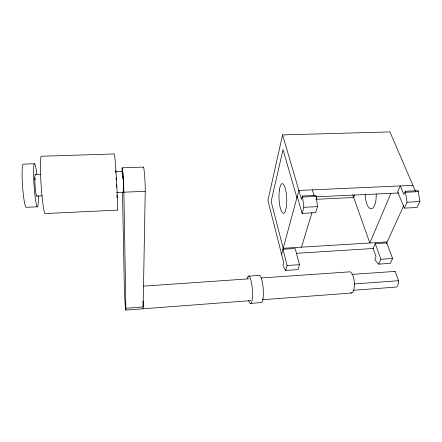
<?xml version="1.0" encoding="UTF-8"?>
<svg xmlns="http://www.w3.org/2000/svg" width="442" height="442" viewBox="0 0 442 442"><rect width="100%" height="100%" fill="white"/><g stroke="black" fill="none" stroke-linecap="round" stroke-linejoin="round"><path stroke-width="0.66" d="M143.153 167.512A13.962 0.901 87 0 1 144.528 174.363A13.962 0.901 87 0 1 145.23 191.298L143.142 306.969L125.871 308.273A11.354 0.32 86.5 0 1 125.235 305.091A11.354 0.32 86.5 0 1 124.373 289.444L122.467 191.751M394.325 271.344L395.098 271.394L398.557 280.709L398.463 282.521A7.928 3.243 84.8 0 1 396.126 287.079L353.473 290.278M415.557 191.463L389.943 131.904L282.576 134.915L267.907 200.458L283.764 262.775L283.024 265.41L283.283 266.421L285.709 270.432L297.996 269.598L299.521 264.675L295.14 248.503L282.946 249.255L287.123 265.498L285.709 270.432M281.593 254.249L298.886 190.447L412.938 185.375M297.228 196.563L302.096 213.37L315.643 212.674L317.516 206.629L316.058 195.358L302.422 195.988L301.494 199.32L282.576 134.915M302.096 213.37L303.836 207.304L302.422 195.988M301.499 247.166L312.024 212.497M316.201 198.762L316.792 196.8M354.622 194.939L353.683 197.513L315.969 199.298M390.905 193.347L369.832 242.984L352.793 194.994M375.23 243.581L373.092 248.492L376.031 256.736L374.871 259.327L375.219 260.305L378.672 264.134L390.297 263.349L392.618 258.504L386.772 242.873L375.23 243.581L380.893 259.283L378.672 264.134M405.297 191.242L403.844 194.497L400.292 185.938L397.695 191.916L404.319 208.127L417.066 207.475L419.9 201.558L418.121 190.651L405.297 191.242L407.038 202.193L404.319 208.127M386.407 243.675L403.728 205.613M250.719 303.389L261.388 302.571A13.658 2.989 85.8 0 0 263.145 287.875A13.658 2.989 85.8 0 0 258.984 275.421L248.365 276.145M125.826 310.096L250.763 300.632M262.438 299.748L351.699 292.985M354.119 283.963L398.557 280.709M351.76 274.438L395.098 271.394M143.545 286.151L248.912 278.836M261.31 277.974L349.462 271.858A10.641 3.685 85.2 0 1 354.357 282.836A10.641 3.685 85.2 0 1 350.727 292.831M287.123 265.498L299.521 264.675M380.893 259.283L392.618 258.504M296.692 253.299L373.562 248.465M387.209 241.918L283.212 248.282L271.128 201.419L283.013 149.617L296.913 197.723M303.836 207.304L317.516 206.629M407.038 202.193L419.9 201.558M302.737 197.049L316.384 196.414M405.728 192.259L418.563 191.662M316.168 196.828L398.706 192.983M37.498 206.79L26.376 207.298A21.658 2.227 86.1 0 1 22.586 186.491A21.658 2.227 86.1 0 1 23.277 164.131L34.498 163.75M125.871 308.273L123.882 192.209L145.23 191.298M36.752 196.093L42.266 195.856M116.649 192.668L123.539 192.375M35.249 174.573L40.741 174.369M115.533 171.601L122.395 171.352M122.207 167.833L143.363 167.07M312.317 189.85L314.08 195.53M34.813 177.916L35.133 179.944M122.788 172.109L122.837 174.717M122.859 176.021L122.909 178.623M376.186 193.823A14.431 5.514 88.1 0 1 371.208 208.812A14.431 5.514 88.1 0 1 365.18 194.358M122.285 172.673A10.536 0.365 86.8 0 1 123.279 180.8A10.536 0.365 86.8 0 1 123.417 191.9M36.962 195.591A10.79 0.939 86.1 0 1 35.073 185.701A10.79 0.939 86.1 0 1 35.515 174.883M247.188 278.615A13.702 2.79 85.8 0 1 251.073 280.764A13.702 2.79 85.8 0 1 252.288 299.112A13.702 2.79 85.8 0 1 248.647 300.577M115.561 170.452A17.597 0.436 86.8 0 1 115.749 172.977M116.086 178.027A17.597 0.436 86.8 0 1 116.202 180.016M116.467 184.712A17.597 0.436 86.8 0 1 116.6 187.336M116.915 195.143A17.597 0.436 86.8 0 1 116.97 197.778M38.294 195.878A21.592 1.878 86.1 0 1 35.863 201.961A21.592 1.878 86.1 0 1 33.62 168.988A21.592 1.878 86.1 0 1 36.819 174.22M143.004 300.88A11.304 0.591 86.4 0 1 142.965 308.798M122.08 171.8A14.045 0.486 86.8 0 1 122.799 172.236A14.045 0.486 86.8 0 1 123.882 192.209M117.434 210.11L45.366 213.552A28.741 2.204 86.2 0 1 41.172 185.922A28.741 2.204 86.2 0 1 41.443 156.269L114.312 153.938A28.166 0.702 86.8 0 1 116.649 182.894A28.166 0.702 86.8 0 1 117.434 210.11M279.372 190.159A14.813 3.823 87.6 0 0 283.167 213.243A14.813 3.823 87.6 0 0 286.057 192.043A14.813 3.823 87.6 0 0 279.372 190.159"/></g></svg>
